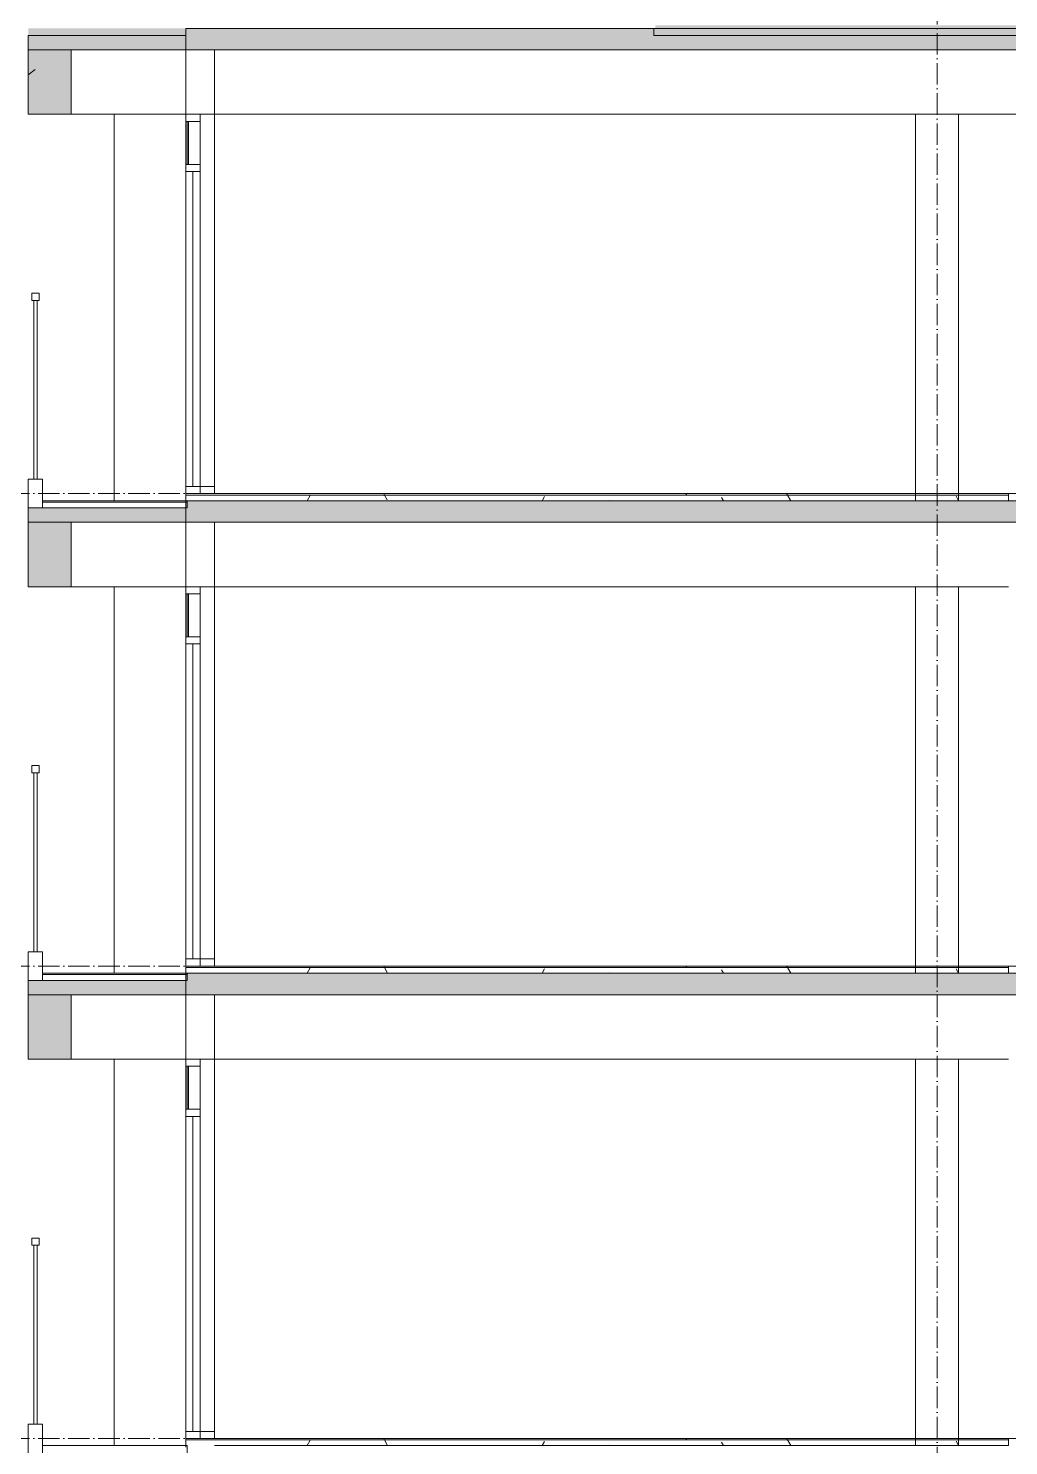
# Model space of a CAD drawing. Header units: millimetres. Extents: x -7075 to 54747, y -13937 to 93540.
# Drawn here: x 0 to 6850, y 71350 to 81250 of the extents above; entities that cross this region are included whole.
import ezdxf

# ---------------------------------------------------------------- set-up
doc = ezdxf.new("R2010")
doc.units = ezdxf.units.MM
doc.linetypes.add('Grid Line', pattern=[4.2, 3, -0.6, 0, -0.6])
for name, color, linetype, lineweight in [('A-FLOR-HRAL', 41, 'Continuous', 5), ('CUA', 31, 'Continuous', 9), ('NET CAT', 3, 'Continuous', 5), ('NET CATConcrete', 3, 'Continuous', 5), ('NET THAY 1', 41, 'Continuous', 5), ('NET THAY 2', 55, 'Continuous', 5), ('NET-CAT', 3, 'Continuous', 15), ('NET-THAY', 2, 'Continuous', 9), ('TRUC', 225, 'Continuous', 5)]:
    doc.layers.add(name, color=color, linetype=linetype, lineweight=lineweight)
pattern_1 = [(0, (19236.3, 89300), (812.8, 203.2), [67.056, -542.544, 67.056, -542.544, -3251.2]), (0, (19236.3, 89300), (812.8, 203.2), [-1219.2, 67.056, -1152.144, 67.056, -542.544, -1422.4]), (0, (19236.3, 89300), (812.8, 203.2), [-3048, 67.056, -339.344, 67.056, -948.944]), (120, (19541.1, 89401.6), (-582.3764, 602.3054), [67.056, -542.544, 67.056, -3793.744]), (120, (19541.1, 89401.6), (-582.3764, 602.3054), [-676.656, -542.544, 67.056, -1152.144, -2032]), (120, (19541.1, 89401.6), (-582.3764, 602.3054), [-2438.4, 67.056, -542.544, 67.056, -1355.344]), (120, (19541.1, 89401.6), (-582.3764, 602.3054), [-3115.056, -339.344, 67.056, -948.944]), (240, (19642.7, 89808), (-230.4236, -805.5054), [67.056, -542.544, 67.056, -3793.744]), (240, (19642.7, 89808), (-230.4236, -805.5054), [-676.656, -542.544, 67.056, -1152.144, -2032]), (240, (19642.7, 89808), (-230.4236, -805.5054), [-2438.4, 67.056, -542.544, 67.056, -1355.344]), (240, (19642.7, 89808), (-230.4236, -805.5054), [-3115.056, -339.344, 67.056, -948.944])]
pattern_2 = [(0, (19236.3, 92600), (812.8, 203.2), [67.056, -542.544, 67.056, -542.544, -3251.2]), (0, (19236.3, 92600), (812.8, 203.2), [-1219.2, 67.056, -1152.144, 67.056, -542.544, -1422.4]), (0, (19236.3, 92600), (812.8, 203.2), [-3048, 67.056, -339.344, 67.056, -948.944]), (120, (19541.1, 92701.6), (-582.3764, 602.3054), [67.056, -542.544, 67.056, -3793.744]), (120, (19541.1, 92701.6), (-582.3764, 602.3054), [-676.656, -542.544, 67.056, -1152.144, -2032]), (120, (19541.1, 92701.6), (-582.3764, 602.3054), [-2438.4, 67.056, -542.544, 67.056, -1355.344]), (120, (19541.1, 92701.6), (-582.3764, 602.3054), [-3115.056, -339.344, 67.056, -948.944]), (240, (19642.7, 93108), (-230.4236, -805.5054), [67.056, -542.544, 67.056, -3793.744]), (240, (19642.7, 93108), (-230.4236, -805.5054), [-676.656, -542.544, 67.056, -1152.144, -2032]), (240, (19642.7, 93108), (-230.4236, -805.5054), [-2438.4, 67.056, -542.544, 67.056, -1355.344]), (240, (19642.7, 93108), (-230.4236, -805.5054), [-3115.056, -339.344, 67.056, -948.944])]
pattern_3 = [(0, (19236.3, 95900), (812.8, 203.2), [67.056, -542.544, 67.056, -542.544, -3251.2]), (0, (19236.3, 95900), (812.8, 203.2), [-1219.2, 67.056, -1152.144, 67.056, -542.544, -1422.4]), (0, (19236.3, 95900), (812.8, 203.2), [-3048, 67.056, -339.344, 67.056, -948.944]), (120, (19541.1, 96001.6), (-582.3764, 602.3054), [67.056, -542.544, 67.056, -3793.744]), (120, (19541.1, 96001.6), (-582.3764, 602.3054), [-676.656, -542.544, 67.056, -1152.144, -2032]), (120, (19541.1, 96001.6), (-582.3764, 602.3054), [-2438.4, 67.056, -542.544, 67.056, -1355.344]), (120, (19541.1, 96001.6), (-582.3764, 602.3054), [-3115.056, -339.344, 67.056, -948.944]), (240, (19642.7, 96408), (-230.4236, -805.5054), [67.056, -542.544, 67.056, -3793.744]), (240, (19642.7, 96408), (-230.4236, -805.5054), [-676.656, -542.544, 67.056, -1152.144, -2032]), (240, (19642.7, 96408), (-230.4236, -805.5054), [-2438.4, 67.056, -542.544, 67.056, -1355.344]), (240, (19642.7, 96408), (-230.4236, -805.5054), [-3115.056, -339.344, 67.056, -948.944])]

# ---------------------------------------------------------------- blocks, each defined once
blk = doc.blocks.new('M_Concrete-Rectangular-Column - C10-1500 x 300mm-1090588-A-A')
at = {"layer": 'NET CAT', "color": 4}
for p, q in [((6199.9, 80650), (6199.9, 77950)), ((6499.9, 80650), (6499.9, 77950)), ((6199.9, 77350), (6199.9, 74650)), ((6499.9, 77350), (6499.9, 74650)), ((6199.9, 74050), (6199.9, 71350)), ((6499.9, 74050), (6499.9, 71350))]:
    blk.add_line(p, q, dxfattribs=at)
blk = doc.blocks.new('ALC1807-ASCENT PLAZA-KET CAU 180524_rvt-1-A-A')
at = {"color": 4, "lineweight": 5}
blk.add_blockref('M_Concrete-Rectangular-Column - C10-1500 x 300mm-1090588-A-A', (0, 0), dxfattribs=at)
blk = doc.blocks.new('CUA LO GIA - DB6-1834141-A-A')
at = {"layer": 'CUA'}
for p, q in [((1199.9, 21200), (1099.9, 21200)), ((1099.9, 21200), (1099.9, 21150)), ((1199.9, 21150), (1199.9, 21200)), ((1099.9, 21150), (1199.9, 21150)), ((1099.9, 21150), (1099.9, 20850)), ((1109.9, 21150), (1109.9, 20850)), ((1119.9, 21150), (1109.9, 21150)), ((1119.9, 20850), (1119.9, 21150)), ((1199.9, 21150), (1199.9, 20850)), ((1099.9, 20850), (1099.9, 20800)), ((1199.9, 20850), (1099.9, 20850)), ((1099.9, 20800), (1199.9, 20800)), ((1099.9, 18600), (1099.9, 20800)), ((1109.9, 20850), (1119.9, 20850)), ((1149.9, 20800), (1149.9, 18600)), ((1199.9, 20800), (1149.9, 20800)), ((1199.9, 20800), (1199.9, 20850)), ((1199.9, 18600), (1199.9, 20800)), ((1199.9, 18600), (1099.9, 18600)), ((1099.9, 18600), (1099.9, 18550)), ((1099.9, 18550), (1199.9, 18550)), ((1149.9, 18600), (1199.9, 18600)), ((1199.9, 18550), (1199.9, 18600))]:
    blk.add_line(p, q, dxfattribs=at)
blk = doc.blocks.new('Railing - 25mm-V63-A-A')
at = {"layer": 'NET THAY 2'}
for p, q in [((37.4, 18700), (37.4, 19950)), ((62.4, 19950), (62.4, 18700))]:
    blk.add_line(p, q, dxfattribs=at)
blk = doc.blocks.new('Railing - Railing-1915036-A-A')
at = {"layer": 'A-FLOR-HRAL'}
for p, q in [((24.9, 23300), (24.9, 23250)), ((74.9, 23300), (24.9, 23300)), ((74.9, 23250), (74.9, 23300)), ((24.9, 23250), (74.9, 23250))]:
    blk.add_line(p, q, dxfattribs=at)
blk.add_blockref('Railing - 25mm-V63-A-A', (0, 3300))

msp = doc.modelspace()

# ---------------------------------------------------------------- hatches: boundary and pattern name
at = {"layer": 'NET CAT', "lineweight": 9}
msp.add_hatch(color=7, dxfattribs=at).paths.add_polyline_path([(299.9, 81100), (1099.9, 81100), (1099.9, 81250), (-0.1, 81250), (-0.1, 81100)])
for points in [[(856.5, 81100), (1099.9, 81100), (1099.9, 81200), (-0.1, 81200), (-0.1, 81100), (299.9, 81100)], [(299.9, 77800), (1099.9, 77800), (1099.9, 77900), (-0.1, 77900), (-0.1, 77800)], [(-0.1, 77800), (1099.9, 77800), (1099.9, 77900), (-0.1, 77900)], [(299.9, 74500), (1099.9, 74500), (1099.9, 74600), (-0.1, 74600), (-0.1, 74500)], [(-0.1, 74500), (1099.9, 74500), (1099.9, 74600), (-0.1, 74600)]]:
    msp.add_hatch(color=7, dxfattribs=at).paths.add_polyline_path(points, flags=0)
h = msp.add_hatch(color=7, dxfattribs=at)
h.paths.add_polyline_path([(31298.4, 81100), (32949.9, 81100), (32949.9, 81250), (31149.9, 81250), (31149.9, 81100)], flags=0)
h.paths.add_polyline_path([(42599.9, 81100), (42599.9, 81250), (34649.9, 81250), (34649.9, 81100), (42299.9, 81100)], flags=0)
h.paths.add_polyline_path([(1657.6, 81100), (6949.9, 81100), (6949.9, 81250), (1099.9, 81250), (1099.9, 81100)], flags=0)
h.paths.add_polyline_path([(9649.9, 81100), (11599.9, 81100), (11599.9, 81250), (9649.9, 81250)], flags=0)
h = msp.add_hatch(color=7, dxfattribs=at)
h.paths.add_polyline_path([(40110.6, 81100), (41499.9, 81100), (41499.9, 81250), (35649.9, 81250), (35649.9, 81100), (36906.2, 81100)], flags=0)
h.paths.add_polyline_path([(6949.9, 81100), (6949.9, 81250), (1099.9, 81250), (1099.9, 81100), (1657.6, 81100)], flags=0)
h.paths.add_polyline_path([(9649.9, 81100), (11599.9, 81100), (11599.9, 81250), (9649.9, 81250)], flags=0)
h.paths.add_polyline_path([(32949.9, 81100), (32949.9, 81250), (24699.9, 81250), (24699.9, 81100), (32799.9, 81100)], flags=0)
h = msp.add_hatch(color=7, dxfattribs=at)
h.paths.add_polyline_path([(40110.6, 77800), (41499.9, 77800), (41499.9, 77950), (35649.9, 77950), (35649.9, 77800), (36906.2, 77800)], flags=0)
h.paths.add_polyline_path([(6949.9, 77800), (6949.9, 77950), (1099.9, 77950), (1099.9, 77800), (1657.6, 77800)], flags=0)
h.paths.add_polyline_path([(9649.9, 77800), (11599.9, 77800), (11599.9, 77950), (9649.9, 77950)], flags=0)
h.paths.add_polyline_path([(32949.9, 77800), (32949.9, 77950), (24699.9, 77950), (24699.9, 77800), (32799.9, 77800)], flags=0)
h = msp.add_hatch(color=7, dxfattribs=at)
h.paths.add_polyline_path([(40110.6, 77800), (41499.9, 77800), (41499.9, 77950), (35599.9, 77950), (35599.9, 77800), (36906.2, 77800)])
h.paths.add_polyline_path([(1099.9, 77800), (6949.9, 77800), (6949.9, 77950), (1099.9, 77950)])
h.paths.add_polyline_path([(9599.9, 77800), (11599.9, 77800), (11599.9, 77950), (9599.9, 77950)])
h.paths.add_polyline_path([(32999.9, 77800), (32999.9, 77950), (24699.9, 77950), (24699.9, 77800), (32900.6, 77800)])
at = {"layer": 'NET CAT'}
h = msp.add_hatch(dxfattribs=at)
h.set_pattern_fill('FP_4', color=10, style=0, pattern_type=2)
h.set_pattern_definition(pattern_3)
h.paths.add_polyline_path([(1657.6, 77990), (6849.9, 77990), (6849.9, 78000), (1299.9, 78000), (1299.9, 77990)], flags=0)
h = msp.add_hatch(dxfattribs=at)
h.set_pattern_fill('FP_4', color=10, style=0, pattern_type=2)
h.set_pattern_definition(pattern_3)
h.paths.add_polyline_path([(1657.6, 77950), (6849.9, 77950), (6849.9, 77990), (1299.9, 77990), (1299.9, 77950)], flags=0)
at = {"layer": 'NET CAT', "lineweight": 9}
h = msp.add_hatch(color=7, dxfattribs=at)
h.paths.add_polyline_path([(40110.6, 74500), (41499.9, 74500), (41499.9, 74650), (35649.9, 74650), (35649.9, 74500), (36906.2, 74500)], flags=0)
h.paths.add_polyline_path([(6949.9, 74500), (6949.9, 74650), (1099.9, 74650), (1099.9, 74500), (1657.6, 74500)], flags=0)
h.paths.add_polyline_path([(9649.9, 74500), (11599.9, 74500), (11599.9, 74650), (9649.9, 74650)], flags=0)
h.paths.add_polyline_path([(32949.9, 74500), (32949.9, 74650), (24699.9, 74650), (24699.9, 74500), (32799.9, 74500)], flags=0)
h = msp.add_hatch(color=7, dxfattribs=at)
h.paths.add_polyline_path([(40110.6, 74500), (41499.9, 74500), (41499.9, 74650), (35599.9, 74650), (35599.9, 74500), (36906.2, 74500)])
h.paths.add_polyline_path([(1099.9, 74500), (6949.9, 74500), (6949.9, 74650), (1099.9, 74650)])
h.paths.add_polyline_path([(9599.9, 74500), (11599.9, 74500), (11599.9, 74650), (9599.9, 74650)])
h.paths.add_polyline_path([(32999.9, 74500), (32999.9, 74650), (24699.9, 74650), (24699.9, 74500), (32900.6, 74500)])
at = {"layer": 'NET CAT'}
h = msp.add_hatch(dxfattribs=at)
h.set_pattern_fill('FP_4', color=10, style=0, pattern_type=2)
h.set_pattern_definition(pattern_2)
h.paths.add_polyline_path([(1657.6, 74690), (6849.9, 74690), (6849.9, 74700), (1299.9, 74700), (1299.9, 74690)], flags=0)
h = msp.add_hatch(dxfattribs=at)
h.set_pattern_fill('FP_4', color=10, style=0, pattern_type=2)
h.set_pattern_definition(pattern_2)
h.paths.add_polyline_path([(1657.6, 74650), (6849.9, 74650), (6849.9, 74690), (1299.9, 74690), (1299.9, 74650)], flags=0)
h = msp.add_hatch(dxfattribs=at)
h.set_pattern_fill('FP_4', color=10, style=0, pattern_type=2)
h.set_pattern_definition(pattern_1)
h.paths.add_polyline_path([(1657.6, 71390), (6849.9, 71390), (6849.9, 71400), (1299.9, 71400), (1299.9, 71390)], flags=0)
h = msp.add_hatch(dxfattribs=at)
h.set_pattern_fill('FP_4', color=10, style=0, pattern_type=2)
h.set_pattern_definition(pattern_1)
h.paths.add_polyline_path([(1657.6, 71350), (6849.9, 71350), (6849.9, 71390), (1299.9, 71390), (1299.9, 71350)], flags=0)
at = {"layer": 'NET CATConcrete'}
h = msp.add_hatch(dxfattribs=at)
h.set_pattern_fill('FP_1', color=256, style=0, pattern_type=2)
h.set_pattern_definition([(50, (19236.3, 39800), (1457.472, -127.512), [152.4, -1676.4]), (355, (19236.3, 39800), (-281.94, 1528.454), [121.92, -1341.12]), (100.451, (19357.8, 39789.4), (1175.54, 1400.933), [129.52, -1424.72]), (46.184, (19236.3, 40206.4), (2168.63, -336.34), [228.6, -2514.6]), (96.636, (19417, 40178.4), (1899.22, 1979.42), [194.28, -2137.08]), (351.184, (19236.3, 40206.4), (1899.24, 1979.4), [182.88, -2011.68]), (21, (19439.5, 40104.8), (1212.915, -818.12), [152.4, -1676.4]), (326, (19439.5, 40104.8), (494.417, 1473.504), [121.92, -1341.12]), (71.451, (19540.6, 40036.6), (1707.337, 655.37), [129.52, -1424.72]), (37.5, (19236.3, 39800), (24.7094, 676.44), [67.056, -1257.808, 67.056, -1294.384, -1346.2]), (37.5, (19236.3, 39800), (24.7094, 676.44), [-2686.304, 67.056, -1279.144]), (7.5, (19236.3, 39800), (534.558, 801.444), [67.056, -709.168, 67.056, -1227.328, -513.08]), (7.5, (19236.3, 39800), (534.558, 801.444), [-2070.608, 67.056, -446.024]), (327.5, (18783.16, 39800), (1084.7275, -45.831), [67.056, -440.944, 67.056, -1517.904, -2103.12]), (327.5, (18783.16, 39800), (1084.7275, -45.831), [-2092.96, 67.056, -2036.064]), (317.5, (18580, 39800), (1185.035, 203.414), [67.056, -593.344, 67.056, -985.52, -1493.52]), (317.5, (18580, 39800), (1185.035, 203.414), [-1712.976, 67.056, -1426.464])])
h.paths.add_polyline_path([(299.9, 80650), (299.9, 81100), (-0.1, 81100), (-0.1, 80650), (55.4, 80650)], flags=0)
for points in [[(299.9, 80650), (299.9, 81100), (-0.1, 81100), (-0.1, 80650)], [(299.9, 77350), (299.9, 77800), (-0.1, 77800), (-0.1, 77350)], [(299.9, 74050), (299.9, 74500), (-0.1, 74500), (-0.1, 74050)]]:
    msp.add_hatch(color=256, dxfattribs=at).paths.add_polyline_path(points, flags=0)
at = {"layer": 'NET-THAY'}
msp.add_hatch(color=7, dxfattribs=at).paths.add_polyline_path([(4380, 81270), (4380, 81250), (4370, 81250), (4370, 81200), (8867.5, 81200), (9610, 81200), (9610, 81270)])

# ---------------------------------------------------------------- linework, layer by layer
at = {"layer": 'NET CAT', "lineweight": 13}
for p, q in [((-0.1, 81100), (-0.1, 80650)), ((-0.1, 81100), (-0.1, 80650)), ((299.9, 80650), (299.9, 81100)), ((299.9, 80650), (299.9, 81100)), ((-0.1, 80650), (299.9, 80650)), ((-0.1, 80650), (299.9, 80650)), ((-0.1, 77800), (-0.1, 77350)), ((299.9, 77350), (299.9, 77800)), ((-0.1, 77350), (299.9, 77350)), ((-0.1, 74500), (-0.1, 74050)), ((299.9, 74050), (299.9, 74500)), ((-0.1, 74050), (299.9, 74050))]:
    msp.add_line(p, q, dxfattribs=at)
at = {"layer": 'NET CATConcrete'}
for p, q in [((299.9, 81100), (-0.1, 81100)), ((299.9, 81100), (-0.1, 81100)), ((299.9, 77800), (-0.1, 77800)), ((299.9, 74500), (-0.1, 74500))]:
    msp.add_line(p, q, dxfattribs=at)
at = {"layer": 'NET THAY 2'}
for p, q in [((1109.9, 77950), (99.9, 77950)), ((1109.9, 77940), (99.9, 77940)), ((1099.9, 77940), (1099.9, 78000)), ((6849.9, 78000), (1099.9, 78000)), ((6849.9, 77990), (1099.9, 77990)), ((1109.9, 74650), (99.9, 74650)), ((1099.9, 74640), (1099.9, 74700)), ((6849.9, 74700), (1099.9, 74700)), ((6849.9, 74690), (1099.9, 74690)), ((1109.9, 74640), (99.9, 74640)), ((1099.9, 71340), (1099.9, 71400)), ((6849.9, 71400), (1099.9, 71400)), ((6849.9, 71390), (1099.9, 71390)), ((1109.9, 71350), (99.9, 71350))]:
    msp.add_line(p, q, dxfattribs=at)
at = {"layer": 'NET-CAT'}
for p, q in [((1099.9, 81200), (-0.1, 81200)), ((-0.1, 81200), (-0.1, 81100)), ((1099.9, 81200), (-0.1, 81200)), ((-0.1, 81200), (-0.1, 81100)), ((6949.9, 81250), (1099.9, 81250)), ((1099.9, 81100), (1099.9, 81250)), ((6949.9, 81250), (1099.9, 81250)), ((1099.9, 81100), (1099.9, 81250)), ((4370, 81250), (4370, 81200)), ((4370, 81200), (9610, 81200)), ((299.9, 81100), (11299.9, 81100)), ((299.9, 81100), (11299.9, 81100)), ((1099.9, 81100), (1099.9, 80650)), ((1299.9, 81100), (1099.9, 81100)), ((1299.9, 80650), (1299.9, 81100)), ((1099.9, 80650), (1299.9, 80650)), ((-0.1, 78100), (-0.1, 77900)), ((99.9, 78100), (-0.1, 78100)), ((99.9, 78100), (99.9, 77900)), ((1099.9, 78050), (1099.9, 78000)), ((1299.9, 78050), (1099.9, 78050)), ((1299.9, 78050), (1299.9, 78000)), ((1299.9, 78000), (1299.9, 78050)), ((6949.9, 77950), (1099.9, 77950)), ((1099.9, 77800), (1099.9, 77950)), ((6949.9, 77950), (1099.9, 77950)), ((1109.9, 77900), (1109.9, 77950)), ((1299.9, 77950), (6849.9, 77950)), ((6849.9, 77950), (6849.9, 78000)), ((1099.9, 77900), (-0.1, 77900)), ((-0.1, 77900), (-0.1, 77800)), ((1099.9, 77900), (-0.1, 77900)), ((-0.1, 77900), (-0.1, 77800)), ((-0.1, 77900), (1109.9, 77900)), ((299.9, 77800), (11299.9, 77800)), ((299.9, 77800), (11299.9, 77800)), ((1099.9, 77800), (1099.9, 77350)), ((1299.9, 77800), (1099.9, 77800)), ((1299.9, 77800), (1099.9, 77800)), ((1299.9, 77350), (1299.9, 77800)), ((1099.9, 77350), (1299.9, 77350)), ((-0.1, 74800), (-0.1, 74600)), ((99.9, 74800), (-0.1, 74800)), ((99.9, 74800), (99.9, 74600)), ((1099.9, 74750), (1099.9, 74700)), ((1299.9, 74750), (1099.9, 74750)), ((1299.9, 74750), (1299.9, 74700)), ((1299.9, 74700), (1299.9, 74750)), ((6949.9, 74650), (1099.9, 74650)), ((1099.9, 74500), (1099.9, 74650)), ((6949.9, 74650), (1099.9, 74650)), ((1109.9, 74600), (1109.9, 74650)), ((1299.9, 74650), (6849.9, 74650)), ((6849.9, 74650), (6849.9, 74700)), ((1099.9, 74600), (-0.1, 74600)), ((-0.1, 74600), (-0.1, 74500)), ((1099.9, 74600), (-0.1, 74600)), ((-0.1, 74600), (-0.1, 74500)), ((-0.1, 74600), (1109.9, 74600)), ((299.9, 74500), (11299.9, 74500)), ((299.9, 74500), (11299.9, 74500)), ((1099.9, 74500), (1099.9, 74050)), ((1299.9, 74500), (1099.9, 74500)), ((1299.9, 74500), (1099.9, 74500)), ((1299.9, 74050), (1299.9, 74500)), ((1099.9, 74050), (1299.9, 74050)), ((-0.1, 71500), (-0.1, 71300)), ((99.9, 71500), (-0.1, 71500)), ((99.9, 71500), (99.9, 71300)), ((1099.9, 71450), (1099.9, 71400)), ((1299.9, 71450), (1099.9, 71450)), ((1299.9, 71450), (1299.9, 71400)), ((1299.9, 71400), (1299.9, 71450)), ((6849.9, 71350), (6849.9, 71400)), ((1109.9, 71300), (1109.9, 71350)), ((1299.9, 71350), (6849.9, 71350))]:
    msp.add_line(p, q, dxfattribs=at)
at = {"layer": 'NET-THAY'}
for p, q in [((-0.1, 81100), (299.9, 81100)), ((-0.1, 81100), (299.9, 81100)), ((299.9, 80650), (6849.9, 80650)), ((599.9, 77950), (599.9, 80650)), ((1299.9, 80650), (1299.9, 78050)), ((1499.9, 80650), (8299.9, 80650)), ((-0.1, 77800), (299.9, 77800)), ((299.9, 77350), (6849.9, 77350)), ((599.9, 74650), (599.9, 77350)), ((1299.9, 77350), (1299.9, 74750)), ((-0.1, 74500), (299.9, 74500)), ((299.9, 74050), (6849.9, 74050)), ((599.9, 71350), (599.9, 74050)), ((1299.9, 74050), (1299.9, 71450))]:
    msp.add_line(p, q, dxfattribs=at)
at = {"layer": 'TRUC', "linetype": 'Grid Line', "ltscale": 50}
for p, q in [((6349.9, -10536.9), (6349.9, 93540.4)), ((-7075.1, 78000), (51521, 78000)), ((-7075.1, 74700), (51521, 74700)), ((-7075.1, 71400), (51521, 71400))]:
    msp.add_line(p, q, dxfattribs=at)

# ---------------------------------------------------------------- block references
at = {"lineweight": 5}
msp.add_blockref('ALC1807-ASCENT PLAZA-KET CAU 180524_rvt-1-A-A', (0, 0), dxfattribs=at)
at = {"layer": 'CUA'}
for p in [(0, 59450), (0, 56150), (0, 52850)]:
    msp.add_blockref('CUA LO GIA - DB6-1834141-A-A', p, dxfattribs=at)
at = {"layer": 'NET THAY 1'}
for p in [(0, 56100), (0, 52800), (0, 49500)]:
    msp.add_blockref('Railing - Railing-1915036-A-A', p, dxfattribs=at)

doc.saveas('drawing.dxf')
